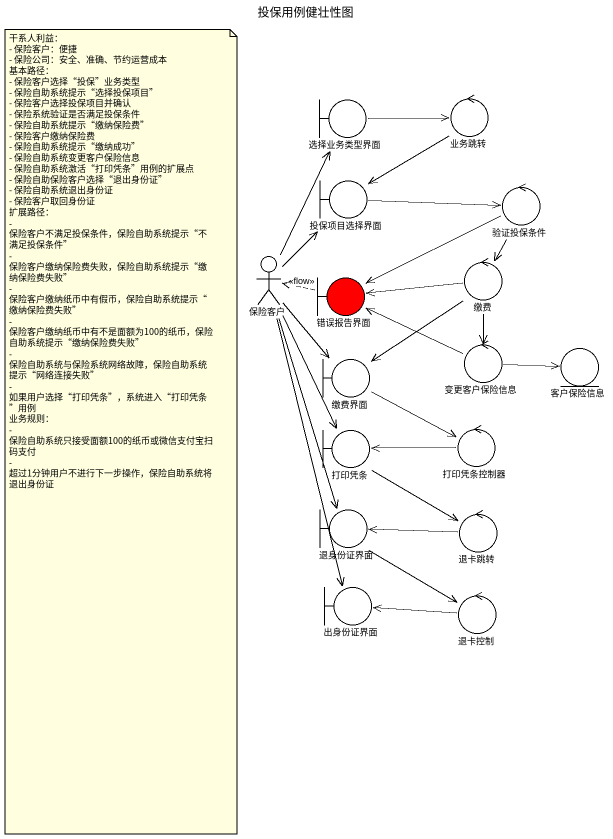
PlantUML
@startuml
title 投保用例健壮性图
boundary 选择业务类型界面
control 业务跳转
boundary 投保项目选择界面
control 验证投保条件
actor 保险客户
boundary 错误报告界面 #FF0000
control 缴费
boundary 缴费界面
control 变更客户保险信息
entity 客户保险信息
boundary 打印凭条
control 打印凭条控制器
boundary 退身份证界面
control 退卡跳转
boundary 出身份证界面
control 退卡控制
选择业务类型界面 -right-> 业务跳转
业务跳转 --> 投保项目选择界面
投保项目选择界面 -right-> 验证投保条件
验证投保条件 -left-> 错误报告界面
验证投保条件 --> 缴费
保险客户 -up-> 选择业务类型界面
保险客户 -up-> 投保项目选择界面
保险客户 --> 缴费界面
保险客户 --> 打印凭条
保险客户 --> 退身份证界面
保险客户 --> 出身份证界面
错误报告界面 .left.> 保险客户 : <<flow>>
缴费 -left-> 错误报告界面
缴费 --> 缴费界面
缴费 --> 变更客户保险信息
缴费界面 --> 打印凭条控制器
变更客户保险信息 -left-> 错误报告界面
变更客户保险信息 -right-> 客户保险信息
打印凭条 --> 退卡跳转
打印凭条控制器 -left-> 打印凭条
退身份证界面 --> 退卡控制
退卡跳转 -left-> 退身份证界面
退卡控制 -left-> 出身份证界面
note as N1
  干系人利益：
  - 保险客户：便捷
  - 保险公司：安全、准确、节约运营成本
  基本路径：
  - 保险客户选择“投保”业务类型
  - 保险自助系统提示“选择投保项目”
  - 保险客户选择投保项目并确认
  - 保险系统验证是否满足投保条件
  - 保险自助系统提示“缴纳保险费”
  - 保险客户缴纳保险费
  - 保险自助系统提示“缴纳成功”
  - 保险自助系统变更客户保险信息
  - 保险自助系统激活“打印凭条”用例的扩展点
  - 保险自助保险客户选择“退出身份证”
  - 保险自助系统退出身份证
  - 保险客户取回身份证
  扩展路径：
  - 保险客户不满足投保条件，保险自助系统提示“不满足投保条件”
  - 保险客户缴纳保险费失败，保险自助系统提示“缴纳保险费失败”
  - 保险客户缴纳纸币中有假币，保险自助系统提示“缴纳保险费失败”
  - 保险客户缴纳纸币中有不是面额为100的纸币，保险自助系统提示“缴纳保险费失败”
  - 保险自助系统与保险系统网络故障，保险自助系统提示“网络连接失败”
  - 如果用户选择“打印凭条”，系统进入“打印凭条”用例
  业务规则：
  - 保险自助系统只接受面额100的纸币或微信支付宝扫码支付
  - 超过1分钟用户不进行下一步操作，保险自助系统将退出身份证
end note
@enduml
